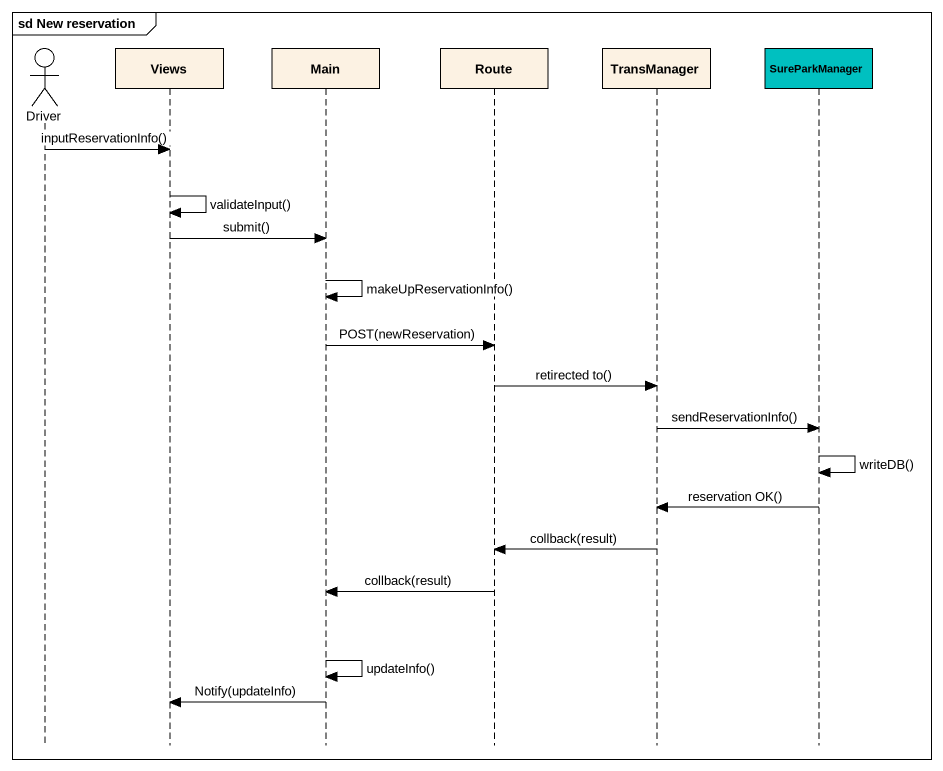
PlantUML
@startuml
mainframe sd New reservation
hide footbox
actor Driver
participant Views #FCF2E3
participant Main #FCF2E3
participant Route #FCF2E3
participant TransManager #FCF2E3
participant SureParkManager #00C0C0

Driver -> Views : inputReservationInfo()
Views -> Views : validateInput()
Views -> Main : submit()
Main -> Main : makeUpReservationInfo()
Main -> Route : POST(newReservation)
Route -> TransManager : retirected to()
TransManager -> SureParkManager : sendReservationInfo()
SureParkManager -> SureParkManager : writeDB()
SureParkManager -> TransManager : reservation OK()
TransManager -> Route : collback(result)
Route -> Main : collback(result)
Main -> Main : updateInfo()
Main -> Views : Notify(updateInfo)
@enduml
